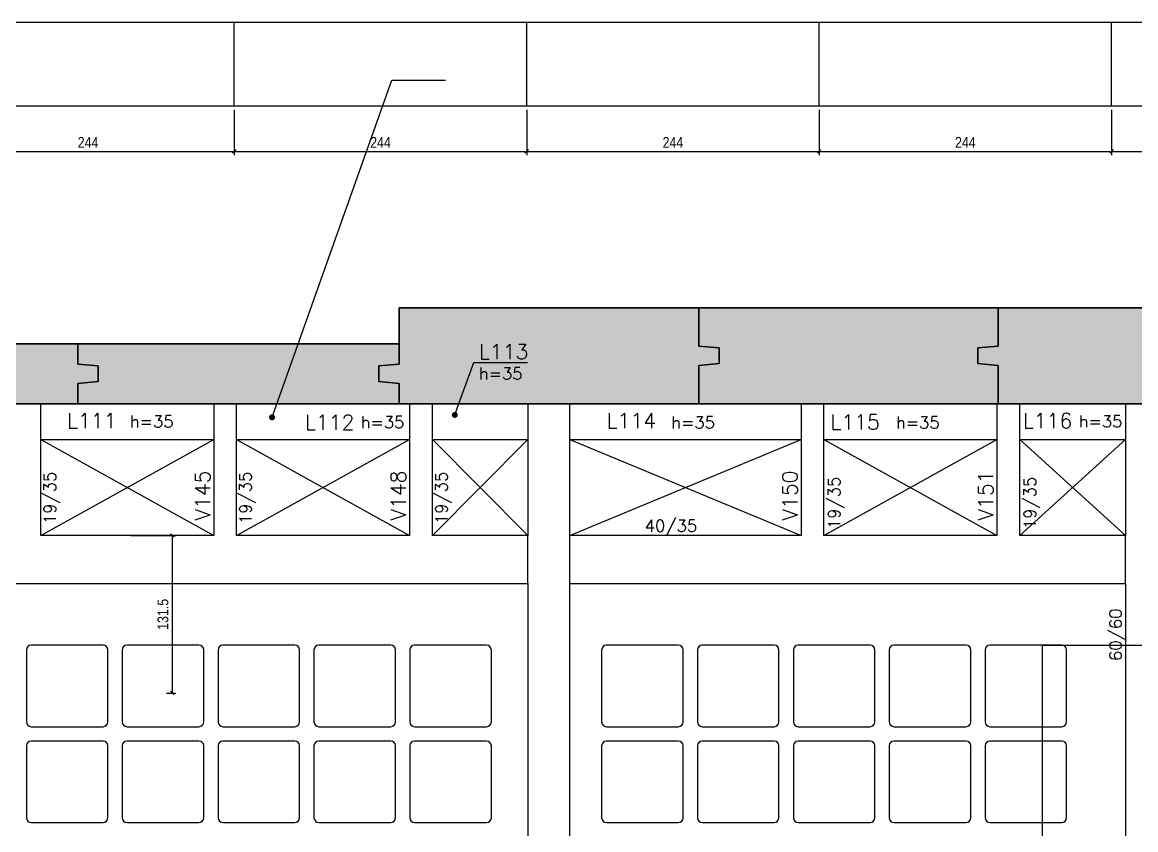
# Model space of a CAD drawing. Header units: millimetres. Extents: x -9777 to 15193, y 190 to 5169.
# Drawn here: x 5774 to 6703, y 2618 to 3292 of the extents above; entities that cross this region are included whole.
import ezdxf
from ezdxf import colors
from ezdxf.entities.mleader import LeaderData, LeaderLine
from ezdxf.math import Vec2, Vec3

# ---------------------------------------------------------------- set-up
doc = ezdxf.new("R2010")
doc.units = ezdxf.units.MM
for name, color, linetype in [('251', 5, 'Continuous'), ('COTA', 241, 'Continuous'), ('F-AUX-RED', 1, 'Continuous'), ('F-CUBETA', 1, 'Continuous'), ('F-LAJES', 3, 'Continuous'), ('F-LAJES-DIM', 2, 'Continuous'), ('F-LAJES-NOME', 4, 'Continuous'), ('F-SOLIDO-EST', 252, 'Continuous'), ('F-VIGAS', 3, 'Continuous'), ('F-VIGAS-DIM', 2, 'Continuous'), ('F-VIGAS-NOME', 4, 'Continuous'), ('F-VÃO', 1, 'Continuous'), ('Painéis', 200, 'Continuous')]:
    doc.layers.add(name, color=color, linetype=linetype)
doc.styles.add('COTA TECNICA-50', font='techl___.ttf', dxfattribs={"height": 9})
doc.styles.add('MCP', font='romans.shx')
doc.styles.get("Standard").update_dxf_attribs({"font": 'arial.ttf'})
doc.dimstyles.new('COTA PAINEL-50', dxfattribs={"dimtxt": 9, "dimasz": 3, "dimexe": 3, "dimexo": 3, "dimgap": 3, "dimtad": 1, "dimdec": 1, "dimzin": 12, "dimdsep": 46, "dimtxsty": 'COTA TECNICA-50', "dimblk1": 'OBLIQUE', "dimblk2": 'OBLIQUE', "dimsah": 1, "dimcen": 0.9, "dimclrd": 4, "dimclre": 4, "dimclrt": 240, "dimadec": 1, "dimazin": 3, "dimtfac": 1, "dimtdec": 1, "dimtmove": 0, "dimatfit": 3, "dimfxl": 1, "dimtolj": 1, "dimtzin": 12, "dimarcsym": 0})

# ---------------------------------------------------------------- blocks, each defined once
blk = doc.blocks.new('_VAONER063650636500869008690')
at = {"layer": '251', "color": 1}
for p, q in [((-34, 30), (-34, -30)), ((30, 34), (-30, 34)), ((34, -30), (34, 30)), ((-30, -34), (30, -34))]:
    blk.add_line(p, q, dxfattribs=at)
for centre, start, end in [((-30, 30), 90, 180), ((30, 30), 0, 90), ((-30, -30), 180, 270), ((30, -30), 270, 0)]:
    blk.add_arc(centre, 4, start, end, dxfattribs=at)
blk = doc.blocks.new('_Dot')
at = {"color": 0, "linetype": 'ByBlock', "lineweight": -2}
blk.add_line((-0.5, 0), (-1, 0), dxfattribs=at)
at = {"color": 0, "linetype": 'ByBlock', "const_width": 0.5}
blk.add_lwpolyline([(-0.25, 0, 1), (0.25, 0, 1)], format="xyb", close=True, dxfattribs=at)
blk = doc.blocks.new('_Oblique')
at = {"color": 0, "linetype": 'ByBlock', "lineweight": -2}
blk.add_line((-0.5, -0.5), (0.5, 0.5), dxfattribs=at)
blk = doc.blocks.new('*D1324')
at = {"layer": 'COTA', "color": 4, "lineweight": -2, "transparency": 16777216}
for p, q in [((5707.12, 3218.76), (5707.12, 3180.96)), ((5951.12, 3218.76), (5951.12, 3180.96)), ((5707.12, 3183.96), (5951.12, 3183.96))]:
    blk.add_line(p, q, dxfattribs=at)
at = {"layer": 'Defpoints', "color": 0, "transparency": 16777216}
for p in [(5707.12, 3221.76), (5951.12, 3221.76), (5951.12, 3183.96)]:
    blk.add_point(p, dxfattribs=at)
at = {"layer": 'COTA', "color": 4, "lineweight": -2, "transparency": 16777216, "xscale": 3, "yscale": 3, "zscale": 3, "rotation": 180}
blk.add_blockref('_Oblique', (5707.12, 3183.96), dxfattribs=at)
at = {"layer": 'COTA', "color": 4, "lineweight": -2, "transparency": 16777216, "xscale": 3, "yscale": 3, "zscale": 3}
blk.add_blockref('_Oblique', (5951.12, 3183.96), dxfattribs=at)
at = {"layer": 'COTA', "color": 240, "transparency": 16777216, "insert": (5829.12, 3191.53), "char_height": 9, "attachment_point": 5, "style": 'COTA TECNICA-50'}
blk.add_mtext('\\A1;244', dxfattribs=at)
blk = doc.blocks.new('*D1325')
at = {"layer": 'COTA', "color": 4, "lineweight": -2, "transparency": 16777216}
for p, q in [((5951.12, 3218.76), (5951.12, 3180.96)), ((6195.12, 3218.76), (6195.12, 3180.96)), ((5951.12, 3183.96), (6195.12, 3183.96))]:
    blk.add_line(p, q, dxfattribs=at)
at = {"layer": 'Defpoints', "color": 0, "transparency": 16777216}
for p in [(5951.12, 3221.76), (6195.12, 3221.76), (6195.12, 3183.96)]:
    blk.add_point(p, dxfattribs=at)
at = {"layer": 'COTA', "color": 4, "lineweight": -2, "transparency": 16777216, "xscale": 3, "yscale": 3, "zscale": 3, "rotation": 180}
blk.add_blockref('_Oblique', (5951.12, 3183.96), dxfattribs=at)
at = {"layer": 'COTA', "color": 4, "lineweight": -2, "transparency": 16777216, "xscale": 3, "yscale": 3, "zscale": 3}
blk.add_blockref('_Oblique', (6195.12, 3183.96), dxfattribs=at)
at = {"layer": 'COTA', "color": 240, "transparency": 16777216, "insert": (6073.12, 3191.53), "char_height": 9, "attachment_point": 5, "style": 'COTA TECNICA-50'}
blk.add_mtext('\\A1;244', dxfattribs=at)
blk = doc.blocks.new('*D1326')
at = {"layer": 'COTA', "color": 4, "lineweight": -2, "transparency": 16777216}
for p, q in [((6195.12, 3218.76), (6195.12, 3180.96)), ((6439.12, 3218.76), (6439.12, 3180.96)), ((6195.12, 3183.96), (6439.12, 3183.96))]:
    blk.add_line(p, q, dxfattribs=at)
at = {"layer": 'Defpoints', "color": 0, "transparency": 16777216}
for p in [(6195.12, 3221.76), (6439.12, 3221.76), (6439.12, 3183.96)]:
    blk.add_point(p, dxfattribs=at)
at = {"layer": 'COTA', "color": 4, "lineweight": -2, "transparency": 16777216, "xscale": 3, "yscale": 3, "zscale": 3, "rotation": 180}
blk.add_blockref('_Oblique', (6195.12, 3183.96), dxfattribs=at)
at = {"layer": 'COTA', "color": 4, "lineweight": -2, "transparency": 16777216, "xscale": 3, "yscale": 3, "zscale": 3}
blk.add_blockref('_Oblique', (6439.12, 3183.96), dxfattribs=at)
at = {"layer": 'COTA', "color": 240, "transparency": 16777216, "insert": (6317.12, 3191.53), "char_height": 9, "attachment_point": 5, "style": 'COTA TECNICA-50'}
blk.add_mtext('\\A1;244', dxfattribs=at)
blk = doc.blocks.new('*D1327')
at = {"layer": 'COTA', "color": 4, "lineweight": -2, "transparency": 16777216}
for p, q in [((6439.12, 3218.76), (6439.12, 3180.96)), ((6683.12, 3218.76), (6683.12, 3180.96)), ((6439.12, 3183.96), (6683.12, 3183.96))]:
    blk.add_line(p, q, dxfattribs=at)
at = {"layer": 'Defpoints', "color": 0, "transparency": 16777216}
for p in [(6439.12, 3221.76), (6683.12, 3221.76), (6683.12, 3183.96)]:
    blk.add_point(p, dxfattribs=at)
at = {"layer": 'COTA', "color": 4, "lineweight": -2, "transparency": 16777216, "xscale": 3, "yscale": 3, "zscale": 3, "rotation": 180}
blk.add_blockref('_Oblique', (6439.12, 3183.96), dxfattribs=at)
at = {"layer": 'COTA', "color": 4, "lineweight": -2, "transparency": 16777216, "xscale": 3, "yscale": 3, "zscale": 3}
blk.add_blockref('_Oblique', (6683.12, 3183.96), dxfattribs=at)
at = {"layer": 'COTA', "color": 240, "transparency": 16777216, "insert": (6561.12, 3191.53), "char_height": 9, "attachment_point": 5, "style": 'COTA TECNICA-50'}
blk.add_mtext('\\A1;244', dxfattribs=at)
blk = doc.blocks.new('*D1328')
at = {"layer": 'COTA', "color": 4, "lineweight": -2, "transparency": 16777216}
for p, q in [((6683.12, 3218.76), (6683.12, 3180.96)), ((6927.12, 3218.76), (6927.12, 3180.96)), ((6683.12, 3183.96), (6927.12, 3183.96))]:
    blk.add_line(p, q, dxfattribs=at)
at = {"layer": 'Defpoints', "color": 0, "transparency": 16777216}
for p in [(6683.12, 3221.76), (6927.12, 3221.76), (6927.12, 3183.96)]:
    blk.add_point(p, dxfattribs=at)
at = {"layer": 'COTA', "color": 4, "lineweight": -2, "transparency": 16777216, "xscale": 3, "yscale": 3, "zscale": 3, "rotation": 180}
blk.add_blockref('_Oblique', (6683.12, 3183.96), dxfattribs=at)
at = {"layer": 'COTA', "color": 4, "lineweight": -2, "transparency": 16777216, "xscale": 3, "yscale": 3, "zscale": 3}
blk.add_blockref('_Oblique', (6927.12, 3183.96), dxfattribs=at)
at = {"layer": 'COTA', "color": 240, "transparency": 16777216, "insert": (6805.12, 3191.53), "char_height": 9, "attachment_point": 5, "style": 'COTA TECNICA-50'}
blk.add_mtext('\\A1;244', dxfattribs=at)
blk = doc.blocks.new('*D1337')
at = {"layer": 'COTA', "color": 4, "lineweight": -2, "transparency": 16777216}
for p, q in [((5864.9, 2863.47), (5902.34, 2863.47)), ((5899.34, 2863.47), (5899.34, 2731.97)), ((5894.62, 2731.97), (5902.34, 2731.97))]:
    blk.add_line(p, q, dxfattribs=at)
at = {"layer": 'Defpoints', "color": 0, "transparency": 16777216}
for p in [(5861.9, 2863.47), (5891.62, 2731.97), (5899.34, 2731.97)]:
    blk.add_point(p, dxfattribs=at)
at = {"layer": 'COTA', "color": 4, "lineweight": -2, "transparency": 16777216, "xscale": 3, "yscale": 3, "zscale": 3}
for p, rotation in [((5899.34, 2863.47), 90), ((5899.34, 2731.97), 270)]:
    blk.add_blockref('_Oblique', p, dxfattribs=dict(at, rotation=rotation))
at = {"layer": 'COTA', "color": 240, "transparency": 16777216, "insert": (5891.64, 2797.72), "char_height": 9, "attachment_point": 5, "rotation": 90, "style": 'COTA TECNICA-50'}
blk.add_mtext('\\A1;131.5', dxfattribs=at)

msp = doc.modelspace()

# ---------------------------------------------------------------- hatches: boundary and pattern name
at = {"layer": 'F-SOLIDO-EST'}
h = msp.add_hatch(color=256, dxfattribs=at)
h.dxf.hatch_style = 1
h.paths.add_polyline_path([(6338.62, 3005.47), (6355.62, 3006.97), (6355.62, 3019.97), (6338.62, 3021.47), (6338.62, 3053.47), (6088.62, 3053.47), (6088.62, 3006.47), (6071.62, 3004.97), (6071.62, 2991.97), (6088.62, 2990.47), (6088.62, 2973.47), (6338.62, 2973.47)])
h = msp.add_hatch(color=256, dxfattribs=at)
h.dxf.hatch_style = 1
h.paths.add_polyline_path([(6571.62, 3019.97), (6588.62, 3021.47), (6588.62, 3053.47), (6338.62, 3053.47), (6338.62, 3021.47), (6355.62, 3019.97), (6355.62, 3006.97), (6338.62, 3005.47), (6338.62, 2973.47), (6588.62, 2973.47), (6588.62, 3005.47), (6571.62, 3006.97)])
h = msp.add_hatch(color=256, dxfattribs=at)
h.dxf.hatch_style = 1
h.paths.add_polyline_path([(6849.62, 3053.47), (6588.62, 3053.47), (6588.62, 3021.47), (6571.62, 3019.97), (6571.62, 3006.97), (6588.62, 3005.47), (6588.62, 2973.47), (6849.62, 2973.47), (6849.62, 2990.47), (6866.62, 2991.97), (6866.62, 3004.97), (6849.62, 3006.47), (6849.62, 3023.47)])
h = msp.add_hatch(color=256, dxfattribs=at)
h.dxf.hatch_style = 1
h.paths.add_polyline_path([(5820.62, 2990.47), (5837.62, 2991.97), (5837.62, 3004.97), (5820.62, 3006.47), (5820.62, 3023.47), (5570.62, 3023.47), (5570.62, 3006.47), (5587.62, 3004.97), (5587.62, 2991.97), (5570.62, 2990.47), (5570.62, 2973.47), (5820.62, 2973.47)])
h = msp.add_hatch(color=256, dxfattribs=at)
h.dxf.hatch_style = 1
h.paths.add_polyline_path([(6071.62, 3004.97), (6088.62, 3006.47), (6088.62, 3023.47), (5820.62, 3023.47), (5820.62, 3006.47), (5837.62, 3004.97), (5837.62, 2991.97), (5820.62, 2990.47), (5820.62, 2973.47), (6088.62, 2973.47), (6088.62, 2990.47), (6071.62, 2991.97)])

# ---------------------------------------------------------------- linework, layer by layer
at = {"layer": 'F-LAJES'}
for p, q in [((5789.78, 2943.47), (5934.01, 2943.47)), ((5953.01, 2943.47), (6097.45, 2943.47)), ((6116.45, 2943.47), (6196.12, 2943.47)), ((6231.12, 2943.47), (6424.11, 2943.47)), ((6443.11, 2943.47), (6587.44, 2943.47)), ((6606.44, 2943.47), (6694.62, 2943.47))]:
    msp.add_line(p, q, dxfattribs=at)
at = {"layer": 'F-VIGAS'}
for p, q in [((6338.62, 3053.47), (6088.62, 3053.47)), ((6088.62, 3053.47), (6088.62, 3006.47)), ((6088.62, 3006.47), (6088.62, 3053.47)), ((6088.62, 3053.47), (6338.62, 3053.47)), ((6338.62, 3021.47), (6338.62, 3053.47)), ((6338.62, 3053.47), (6338.62, 3021.47)), ((6588.62, 3053.47), (6338.62, 3053.47)), ((6338.62, 3053.47), (6338.62, 3021.47)), ((6338.62, 3021.47), (6338.62, 3053.47)), ((6338.62, 3053.47), (6588.62, 3053.47)), ((6849.62, 3053.47), (6588.62, 3053.47)), ((6588.62, 3053.47), (6588.62, 3021.47)), ((6588.62, 3021.47), (6588.62, 3053.47)), ((6588.62, 3053.47), (6849.62, 3053.47)), ((6588.62, 3021.47), (6588.62, 3053.47)), ((6588.62, 3053.47), (6588.62, 3021.47)), ((5820.62, 3023.47), (5570.62, 3023.47)), ((5570.62, 3023.47), (5820.62, 3023.47)), ((5820.62, 3006.47), (5820.62, 3023.47)), ((5820.62, 3023.47), (5820.62, 3006.47)), ((6088.62, 3023.47), (5820.62, 3023.47)), ((5820.62, 3023.47), (5820.62, 3006.47)), ((5820.62, 3006.47), (5820.62, 3023.47)), ((5820.62, 3023.47), (6088.62, 3023.47)), ((6088.62, 3006.47), (6088.62, 3023.47)), ((6088.62, 3023.47), (6088.62, 3006.47)), ((6355.62, 3019.97), (6338.62, 3021.47)), ((6338.62, 3021.47), (6355.62, 3019.97)), ((6338.62, 3021.47), (6355.62, 3019.97)), ((6355.62, 3019.97), (6338.62, 3021.47)), ((6355.62, 3006.97), (6355.62, 3019.97)), ((6355.62, 3019.97), (6355.62, 3006.97)), ((6355.62, 3019.97), (6355.62, 3006.97)), ((6355.62, 3006.97), (6355.62, 3019.97)), ((6588.62, 3021.47), (6571.62, 3019.97)), ((6571.62, 3019.97), (6588.62, 3021.47)), ((6571.62, 3019.97), (6588.62, 3021.47)), ((6588.62, 3021.47), (6571.62, 3019.97)), ((6571.62, 3019.97), (6571.62, 3006.97)), ((6571.62, 3006.97), (6571.62, 3019.97)), ((6571.62, 3006.97), (6571.62, 3019.97)), ((6571.62, 3019.97), (6571.62, 3006.97)), ((5837.62, 3004.97), (5820.62, 3006.47)), ((5820.62, 3006.47), (5837.62, 3004.97)), ((5820.62, 3006.47), (5837.62, 3004.97)), ((5837.62, 3004.97), (5820.62, 3006.47)), ((5837.62, 2991.97), (5837.62, 3004.97)), ((5837.62, 3004.97), (5837.62, 2991.97)), ((5837.62, 3004.97), (5837.62, 2991.97)), ((5837.62, 2991.97), (5837.62, 3004.97)), ((6088.62, 3006.47), (6071.62, 3004.97)), ((6071.62, 3004.97), (6088.62, 3006.47)), ((6071.62, 3004.97), (6088.62, 3006.47)), ((6088.62, 3006.47), (6071.62, 3004.97)), ((6071.62, 3004.97), (6071.62, 2991.97)), ((6071.62, 2991.97), (6071.62, 3004.97)), ((6071.62, 2991.97), (6071.62, 3004.97)), ((6071.62, 3004.97), (6071.62, 2991.97)), ((6338.62, 3005.47), (6355.62, 3006.97)), ((6355.62, 3006.97), (6338.62, 3005.47)), ((6355.62, 3006.97), (6338.62, 3005.47)), ((6338.62, 3005.47), (6355.62, 3006.97)), ((6338.62, 2973.47), (6338.62, 3005.47)), ((6338.62, 3005.47), (6338.62, 2973.47)), ((6338.62, 3005.47), (6338.62, 2973.47)), ((6338.62, 2973.47), (6338.62, 3005.47)), ((6571.62, 3006.97), (6588.62, 3005.47)), ((6588.62, 3005.47), (6571.62, 3006.97)), ((6588.62, 3005.47), (6571.62, 3006.97)), ((6571.62, 3006.97), (6588.62, 3005.47)), ((6588.62, 3005.47), (6588.62, 2973.47)), ((6588.62, 2973.47), (6588.62, 3005.47)), ((6588.62, 2973.47), (6588.62, 3005.47)), ((6588.62, 3005.47), (6588.62, 2973.47)), ((5820.62, 2990.47), (5837.62, 2991.97)), ((5837.62, 2991.97), (5820.62, 2990.47)), ((5837.62, 2991.97), (5820.62, 2990.47)), ((5820.62, 2990.47), (5837.62, 2991.97)), ((6071.62, 2991.97), (6088.62, 2990.47)), ((6088.62, 2990.47), (6071.62, 2991.97)), ((6088.62, 2990.47), (6071.62, 2991.97)), ((6071.62, 2991.97), (6088.62, 2990.47)), ((5820.62, 2973.47), (5820.62, 2990.47)), ((5820.62, 2990.47), (5820.62, 2973.47)), ((5820.62, 2990.47), (5820.62, 2973.47)), ((5820.62, 2973.47), (5820.62, 2990.47)), ((6088.62, 2990.47), (6088.62, 2973.47)), ((6088.62, 2973.47), (6088.62, 2990.47)), ((6088.62, 2973.47), (6088.62, 2990.47)), ((6088.62, 2990.47), (6088.62, 2973.47)), ((5570.62, 2973.47), (5820.62, 2973.47)), ((5820.62, 2973.47), (5570.62, 2973.47)), ((5820.62, 2973.47), (6088.62, 2973.47)), ((6088.62, 2973.47), (5820.62, 2973.47)), ((6088.62, 2973.47), (6338.62, 2973.47)), ((6338.62, 2973.47), (6088.62, 2973.47)), ((6338.62, 2973.47), (6588.62, 2973.47)), ((6588.62, 2973.47), (6338.62, 2973.47)), ((6588.62, 2973.47), (6849.62, 2973.47)), ((6849.62, 2973.47), (6588.62, 2973.47))]:
    msp.add_line(p, q, dxfattribs=at)
for points in [[(5789.78, 2863.47), (5789.78, 2973.47)], [(5934.01, 2973.47), (5934.01, 2863.47)], [(5953.01, 2863.47), (5953.01, 2973.47)], [(6097.45, 2973.47), (6097.45, 2863.47)], [(6116.45, 2863.47), (6116.45, 2973.47)], [(6196.12, 2973.47), (6196.12, 2863.47)], [(6231.12, 2863.47), (6231.12, 2973.47)], [(6424.11, 2973.47), (6424.11, 2863.47)], [(6443.11, 2863.47), (6443.11, 2973.47)], [(6587.44, 2973.47), (6587.44, 2863.47)], [(6606.44, 2863.47), (6606.44, 2973.47)], [(6694.62, 2973.47), (6694.62, 2863.47)], [(5934.01, 2863.47), (5789.78, 2863.47)], [(6097.45, 2863.47), (5953.01, 2863.47)], [(6196.12, 2863.47), (6116.45, 2863.47)], [(6196.12, 2823.47), (6196.12, 2863.47)], [(6424.11, 2863.47), (6231.12, 2863.47)], [(6231.12, 2823.47), (6231.12, 2863.47)], [(6587.44, 2863.47), (6443.11, 2863.47)], [(6694.62, 2863.47), (6606.44, 2863.47)], [(6694.62, 2823.47), (6694.62, 2863.47)], [(5616.95, 2823.47), (5780.28, 2823.47)], [(5780.28, 2823.47), (5943.51, 2823.47)], [(5943.51, 2823.47), (6106.95, 2823.47)], [(6106.95, 2823.47), (6196.12, 2823.47)], [(6196.12, 2823.47), (6196.12, 2331.47)], [(6231.12, 2823.47), (6433.61, 2823.47)], [(6231.12, 2331.47), (6231.12, 2823.47)], [(6433.61, 2823.47), (6596.94, 2823.47)], [(6596.94, 2823.47), (6694.62, 2823.47)], [(6694.62, 2823.47), (6694.62, 2127.47)]]:
    msp.add_lwpolyline(points, dxfattribs=at)
at = {"layer": 'F-VÃO'}
for p, q in [((5789.78, 2863.47), (5934.01, 2943.47)), ((5789.78, 2943.47), (5934.01, 2863.47)), ((5953.01, 2863.47), (6097.45, 2943.47)), ((5953.01, 2943.47), (6097.45, 2863.47)), ((6116.45, 2863.47), (6196.12, 2943.47)), ((6116.45, 2943.47), (6196.12, 2863.47)), ((6231.12, 2863.47), (6424.11, 2943.47)), ((6231.12, 2943.47), (6424.11, 2863.47)), ((6443.11, 2863.47), (6587.44, 2943.47)), ((6443.11, 2943.47), (6587.44, 2863.47)), ((6606.44, 2863.47), (6694.62, 2943.47)), ((6606.44, 2943.47), (6694.62, 2863.47))]:
    msp.add_line(p, q, dxfattribs=at)
at = {"layer": 'Painéis'}
for p, q in [((5463.12, 3291.76), (7409.12, 3291.76)), ((5951.12, 3221.76), (5951.12, 3291.76)), ((6195.12, 3221.76), (6195.12, 3291.76)), ((6439.12, 3221.76), (6439.12, 3291.76)), ((6683.12, 3221.76), (6683.12, 3291.76)), ((7409.12, 3221.76), (5463.12, 3221.76)), ((6625.62, 2771.97), (6837.62, 2771.97)), ((6625.62, 1711.97), (6625.62, 2771.97))]:
    msp.add_line(p, q, dxfattribs=at)

# ---------------------------------------------------------------- block references
at = {"layer": 'F-CUBETA'}
for p in [(5811.62, 2737.97), (5891.62, 2737.97), (5971.62, 2737.97), (6051.62, 2737.97), (6131.62, 2737.97), (6291.62, 2737.97), (6371.62, 2737.97), (6451.62, 2737.97), (6531.62, 2737.97), (6611.62, 2737.97), (5811.62, 2657.97), (5891.62, 2657.97), (5971.62, 2657.97), (6051.62, 2657.97), (6131.62, 2657.97), (6291.62, 2657.97), (6371.62, 2657.97), (6451.62, 2657.97), (6531.62, 2657.97), (6611.62, 2657.97)]:
    msp.add_blockref('_VAONER063650636500869008690', p, dxfattribs=at)

# ---------------------------------------------------------------- texts
at = {"layer": 'F-LAJES-DIM', "linetype": 'Continuous', "style": 'MCP'}
for p in [(6155.2, 2993.64), (5864.02, 2953.66), (6056.6, 2953.02), (6315.74, 2952.79), (6503.21, 2952.69), (6655.69, 2953.76)]:
    msp.add_text('h=35', height=10, dxfattribs=at).set_placement(p)
at = {"layer": 'F-LAJES-NOME', "linetype": 'Continuous', "style": 'MCP'}
for s, p in [('L113', (6155.2, 3010.64)), ('L111', (5811.6, 2952.94)), ('L112', (6010.04, 2951.67)), ('L114', (6261.74, 2953.11)), ('L115', (6448.53, 2951.95)), ('L116', (6609.09, 2952.98))]:
    msp.add_text(s, height=12.5, dxfattribs=at).set_placement(p)
at = {"layer": 'F-VIGAS-DIM', "linetype": 'Continuous', "style": 'MCP'}
for s, p in [('19/35', (5802.28, 2873.01)), ('19/35', (5965.51, 2873.01)), ('19/35', (6128.95, 2873.01)), ('19/35', (6456.72, 2868.84)), ('19/35', (6620.05, 2868.84)), ('60/60', (6691.5, 2758.82))]:
    msp.add_text(s, height=10, rotation=90, dxfattribs=at).set_placement(p)
msp.add_text('40/35', height=10, dxfattribs=at).set_placement((6293.62, 2866.6))
at = {"layer": 'F-VIGAS-NOME', "linetype": 'Continuous', "style": 'MCP'}
for s, p in [('V145', (5930.89, 2875.97)), ('V148', (6094.32, 2875.97)), ('V150', (6420.99, 2875.97)), ('V151', (6584.32, 2875.97))]:
    msp.add_text(s, height=12.5, rotation=90, dxfattribs=at).set_placement(p)

# ---------------------------------------------------------------- dimensions: what is measured, and where the dimension line sits
at = {"layer": 'COTA'}
for base, p1, p2, picture, middle in [((5951.12, 3183.96), (5707.12, 3221.76), (5951.12, 3221.76), '*D1324', (5829.12, 3191.53)), ((6195.12, 3183.96), (5951.12, 3221.76), (6195.12, 3221.76), '*D1325', (6073.12, 3191.53)), ((6439.12, 3183.96), (6195.12, 3221.76), (6439.12, 3221.76), '*D1326', (6317.12, 3191.53)), ((6683.12, 3183.96), (6439.12, 3221.76), (6683.12, 3221.76), '*D1327', (6561.12, 3191.53)), ((6927.12, 3183.96), (6683.12, 3221.76), (6927.12, 3221.76), '*D1328', (6805.12, 3191.53))]:
    dim = msp.add_linear_dim(base=base, p1=p1, p2=p2, dimstyle='COTA PAINEL-50', override={"dimtmove": 1}, dxfattribs=at)
    dim.commit()
    dim.dimension.update_dxf_attribs({"geometry": picture, "text_midpoint": middle})
dim = msp.add_linear_dim(base=(5899.34, 2731.97), p1=(5861.9, 2863.47), p2=(5891.62, 2731.97), angle=90, dimstyle='COTA PAINEL-50', dxfattribs=at)
dim.commit()
dim.dimension.update_dxf_attribs({"geometry": '*D1337', "text_midpoint": (5891.64, 2797.72)})

# ---------------------------------------------------------------- leaders
at = {"layer": 'F-AUX-RED', "linetype": 'Continuous'}
ml = msp.add_multileader_mtext('Standard', dxfattribs=at)
ml.set_content('', color=256)
ml.set_leader_properties()
ml.set_arrow_properties(name='DOT')
ml.build(insert=Vec2(0, 0))
ml.multileader.update_dxf_attribs({"text_right_attachment_type": 6, "text_top_attachment_type": 0, "text_bottom_attachment_type": 0, "dogleg_length": 0.36, "arrow_head_size": 5})
ctx = ml.context
ctx.base_point, ctx.char_height, ctx.arrow_head_size, ctx.landing_gap_size, ctx.plane_origin = Vec3(6127.22, 3243.42), 0.18, 5, 0.09, Vec3(6062.34, 3160.97)
ctx.right_attachment = 6
notes = []
notes.append((ctx, [(0, (1, 1, 0), (6082.47, 3243.42), (1, 0), 44.76, [(0, [(5982.61, 2962.13)], 256, [])])]))
ctx.mtext.insert, ctx.mtext.flow_direction = Vec3(6127.31, 3243.51), 5
ml = msp.add_multileader_mtext('Standard', dxfattribs=at)
ml.set_content('', color=256)
ml.set_leader_properties()
ml.set_arrow_properties(name='DOT')
ml.build(insert=Vec2(0, 0))
ml.multileader.update_dxf_attribs({"text_right_attachment_type": 6, "text_top_attachment_type": 0, "text_bottom_attachment_type": 0, "dogleg_length": 0.36, "arrow_head_size": 5})
ctx = ml.context
ctx.base_point, ctx.char_height, ctx.arrow_head_size, ctx.landing_gap_size, ctx.plane_origin = Vec3(6195.74, 3007.93), 0.18, 5, 0.09, Vec3(6135.11, 2964.15)
ctx.right_attachment = 6
notes.append((ctx, [(0, (1, 1, 0), (6150.98, 3007.93), (1, 0), 44.76, [(0, [(6135.11, 2964.15)], 256, [])])]))
ctx.mtext.insert, ctx.mtext.flow_direction = Vec3(6195.83, 3008.02), 5
for ctx, leaders in notes:
    for number, flags, end, landing, length, lines in leaders:
        leader = LeaderData()
        leader.index, (leader.has_last_leader_line, leader.has_dogleg_vector, leader.attachment_direction) = number, flags
        leader.last_leader_point, leader.dogleg_vector, leader.dogleg_length = Vec3(end), Vec3(landing), length
        for number, points, colour, breaks in lines:
            line = LeaderLine()
            line.index, line.vertices, line.color, line.breaks = number, Vec3.list(points), colors.encode_raw_color(colour), breaks
            leader.lines.append(line)
        ctx.leaders.append(leader)

doc.saveas('drawing.dxf')
